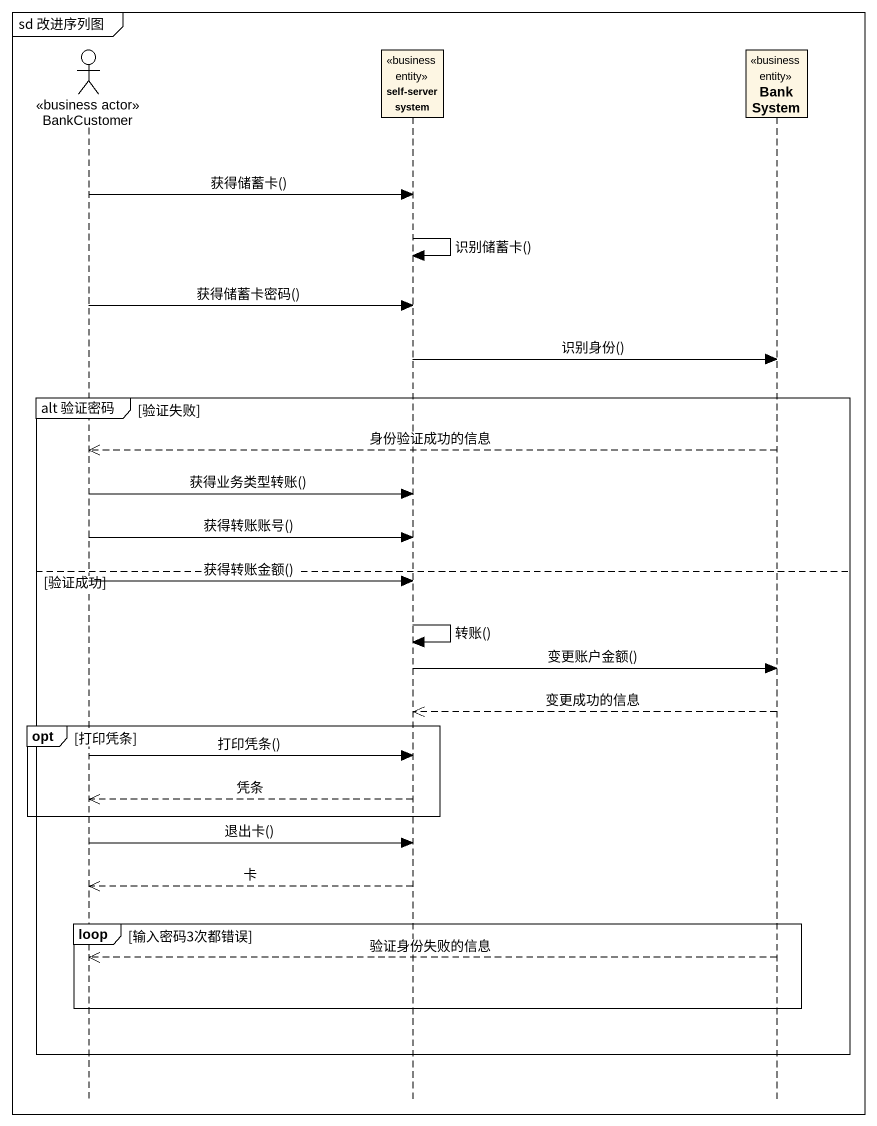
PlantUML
@startuml
mainframe sd 改进序列图
hide footbox
actor BankCustomer <<business actor>>
participant "self-server system" as self_server_system <<business entity>>
participant BankSystem <<business entity>>

BankCustomer -> self_server_system : 获得储蓄卡()
self_server_system -> self_server_system : 识别储蓄卡()
BankCustomer -> self_server_system : 获得储蓄卡密码()
self_server_system -> BankSystem : 识别身份()
group alt 验证密码 [验证失败]
  BankSystem -->> BankCustomer : 身份验证成功的信息
  BankCustomer -> self_server_system : 获得业务类型转账()
  BankCustomer -> self_server_system : 获得转账账号()
else 验证成功
  BankCustomer -> self_server_system : 获得转账金额()
  self_server_system -> self_server_system : 转账()
  self_server_system -> BankSystem : 变更账户金额()
  BankSystem -->> self_server_system : 变更成功的信息
  opt 打印凭条
    BankCustomer -> self_server_system : 打印凭条()
    self_server_system -->> BankCustomer : 凭条
  end
  BankCustomer -> self_server_system : 退出卡()
  self_server_system -->> BankCustomer : 卡
  loop 输入密码3次都错误
    BankSystem -->> BankCustomer : 验证身份失败的信息
  end
end
@enduml
